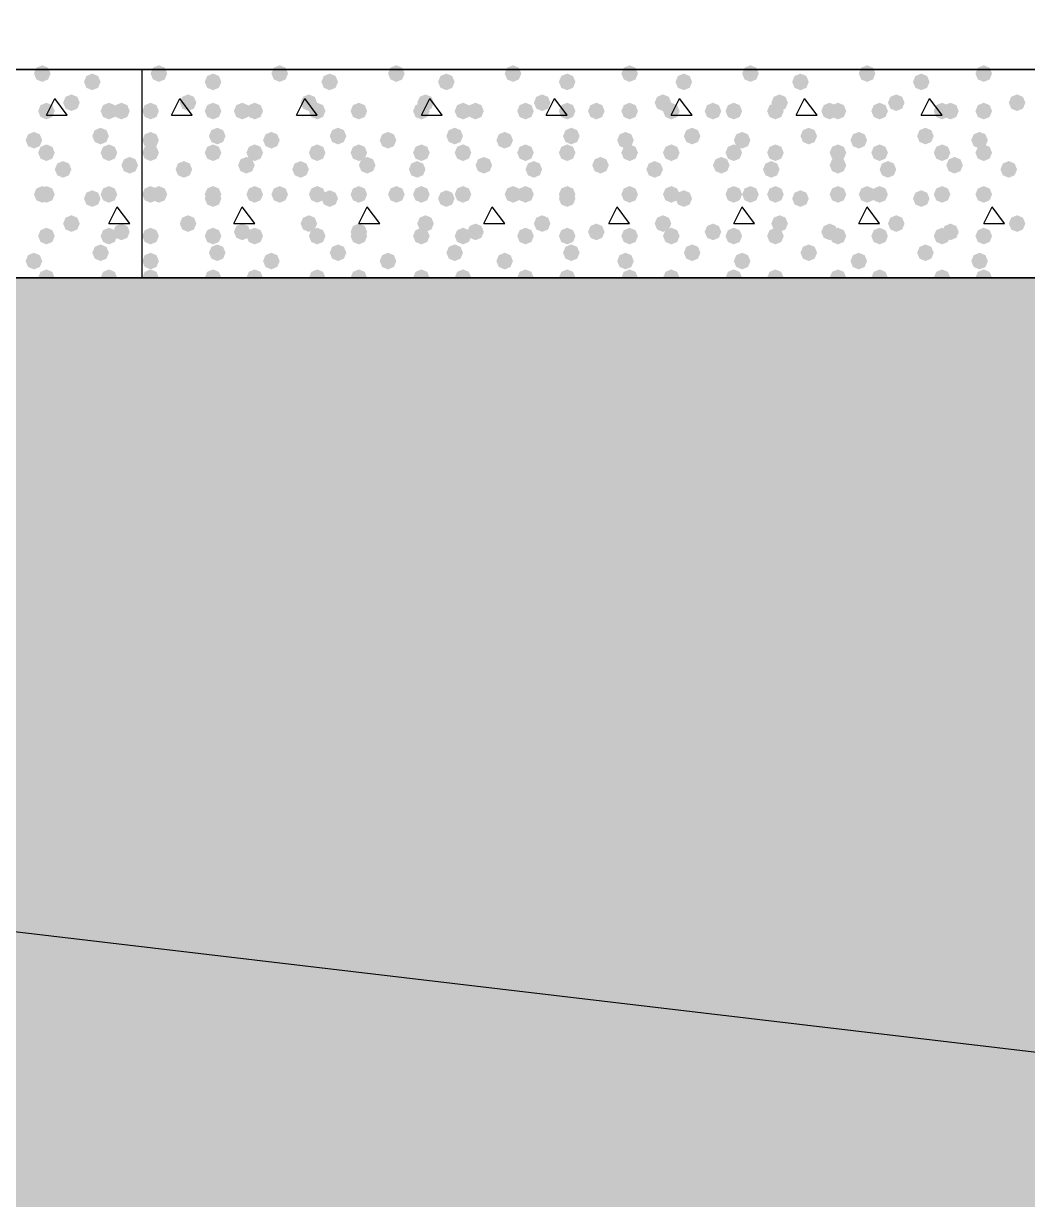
# Model space of a CAD drawing. Header units: millimetres. Extents: x 0 to 420, y 0 to 297.
# Drawn here: x 96.08 to 106.28, y 117.55 to 129.5 of the extents above; entities that cross this region are included whole.
import ezdxf

# ---------------------------------------------------------------- set-up
doc = ezdxf.new("R2010")
doc.units = ezdxf.units.MM
doc.layers.get('0').update_dxf_attribs({"linetype": 'CONTINUOUS'})

msp = doc.modelspace()

# ---------------------------------------------------------------- hatches: boundary and pattern name
at = {"true_color": 0x000007}
for points in [[(96.350667, 128.989667), (96.325796, 128.929871), (96.266, 128.905), (96.206204, 128.929871), (96.181333, 128.989667), (96.206204, 129.049462), (96.266, 129.074333), (96.325796, 129.049463)], [(96.858667, 128.905), (96.833796, 128.845204), (96.774, 128.820333), (96.714204, 128.845204), (96.689333, 128.905), (96.714204, 128.964796), (96.774, 128.989667), (96.833796, 128.964796)], [(96.393, 128.608667), (96.368129, 128.548871), (96.308333, 128.524), (96.248537, 128.548871), (96.223667, 128.608667), (96.248537, 128.668462), (96.308333, 128.693333), (96.368129, 128.668463)], [(96.647, 128.693333), (96.622129, 128.633537), (96.562333, 128.608667), (96.502538, 128.633537), (96.477667, 128.693333), (96.502537, 128.753129), (96.562333, 128.778), (96.622129, 128.753129)], [(97.028, 128.608667), (97.003129, 128.548871), (96.943333, 128.524), (96.883537, 128.548871), (96.858667, 128.608667), (96.883537, 128.668462), (96.943333, 128.693333), (97.003129, 128.668463)], [(97.155, 128.608667), (97.130129, 128.548871), (97.070333, 128.524), (97.010538, 128.548871), (96.985667, 128.608667), (97.010537, 128.668462), (97.070333, 128.693333), (97.130129, 128.668463)], [(96.943333, 128.354667), (96.918463, 128.294871), (96.858667, 128.27), (96.798871, 128.294871), (96.774, 128.354667), (96.798871, 128.414462), (96.858667, 128.439333), (96.918462, 128.414463)], [(96.266, 128.312333), (96.241129, 128.252537), (96.181333, 128.227667), (96.121537, 128.252537), (96.096667, 128.312333), (96.121537, 128.372129), (96.181333, 128.397), (96.241129, 128.372129)], [(96.393, 128.185333), (96.368129, 128.125538), (96.308333, 128.100667), (96.248537, 128.125538), (96.223667, 128.185333), (96.248537, 128.245129), (96.308333, 128.27), (96.368129, 128.245129)], [(97.028, 128.185333), (97.003129, 128.125538), (96.943333, 128.100667), (96.883537, 128.125538), (96.858667, 128.185333), (96.883537, 128.245129), (96.943333, 128.27), (97.003129, 128.245129)], [(96.562333, 128.016), (96.537463, 127.956204), (96.477667, 127.931333), (96.417871, 127.956204), (96.393, 128.016), (96.417871, 128.075796), (96.477667, 128.100667), (96.537462, 128.075796)], [(97.239667, 128.058333), (97.214796, 127.998538), (97.155, 127.973667), (97.095204, 127.998538), (97.070333, 128.058333), (97.095204, 128.118129), (97.155, 128.143), (97.214796, 128.118129)], [(96.350667, 127.762), (96.325796, 127.702204), (96.266, 127.677333), (96.206204, 127.702204), (96.181333, 127.762), (96.206204, 127.821796), (96.266, 127.846667), (96.325796, 127.821796)], [(96.393, 127.762), (96.368129, 127.702204), (96.308333, 127.677333), (96.248537, 127.702204), (96.223667, 127.762), (96.248537, 127.821796), (96.308333, 127.846667), (96.368129, 127.821796)], [(97.028, 127.762), (97.003129, 127.702204), (96.943333, 127.677333), (96.883537, 127.702204), (96.858667, 127.762), (96.883537, 127.821796), (96.943333, 127.846667), (97.003129, 127.821796)], [(96.858667, 127.719667), (96.833796, 127.659871), (96.774, 127.635), (96.714204, 127.659871), (96.689333, 127.719667), (96.714204, 127.779462), (96.774, 127.804333), (96.833796, 127.779463)], [(96.647, 127.465667), (96.622129, 127.405871), (96.562333, 127.381), (96.502538, 127.405871), (96.477667, 127.465667), (96.502537, 127.525462), (96.562333, 127.550333), (96.622129, 127.525463)], [(96.393, 127.338667), (96.368129, 127.278871), (96.308333, 127.254), (96.248537, 127.278871), (96.223667, 127.338667), (96.248537, 127.398462), (96.308333, 127.423333), (96.368129, 127.398463)], [(97.028, 127.338667), (97.003129, 127.278871), (96.943333, 127.254), (96.883537, 127.278871), (96.858667, 127.338667), (96.883537, 127.398462), (96.943333, 127.423333), (97.003129, 127.398463)], [(97.155, 127.381), (97.130129, 127.321204), (97.070333, 127.296333), (97.010538, 127.321204), (96.985667, 127.381), (97.010537, 127.440796), (97.070333, 127.465667), (97.130129, 127.440796)], [(96.943333, 127.169333), (96.918463, 127.109537), (96.858667, 127.084667), (96.798871, 127.109537), (96.774, 127.169333), (96.798871, 127.229129), (96.858667, 127.254), (96.918462, 127.229129)], [(96.266, 127.084667), (96.241129, 127.024871), (96.181333, 127), (96.121537, 127.024871), (96.096667, 127.084667), (96.121537, 127.144462), (96.181333, 127.169333), (96.241129, 127.144463)], [(96.393, 126.915333), (96.368129, 126.855538), (96.308333, 126.830667), (96.248537, 126.855538), (96.223667, 126.915333), (96.248537, 126.975129), (96.308333, 127), (96.368129, 126.975129)], [(97.028, 126.915333), (97.003129, 126.855538), (96.943333, 126.830667), (96.883537, 126.855538), (96.858667, 126.915333), (96.883537, 126.975129), (96.943333, 127), (97.003129, 126.975129)]]:
    msp.add_hatch(color=0, dxfattribs=at).paths.add_polyline_path(points, flags=0)
at = {"true_color": 0x000008}
for points in [[(97.536, 128.989667), (97.511129, 128.929871), (97.451333, 128.905), (97.391537, 128.929871), (97.366667, 128.989667), (97.391537, 129.049462), (97.451333, 129.074333), (97.511129, 129.049463)], [(98.763667, 128.989667), (98.738796, 128.929871), (98.679, 128.905), (98.619204, 128.929871), (98.594333, 128.989667), (98.619204, 129.049462), (98.679, 129.074333), (98.738796, 129.049463)], [(99.949, 128.989667), (99.924129, 128.929871), (99.864333, 128.905), (99.804538, 128.929871), (99.779667, 128.989667), (99.804537, 129.049462), (99.864333, 129.074333), (99.924129, 129.049463)], [(101.134333, 128.989667), (101.109462, 128.929871), (101.049667, 128.905), (100.989871, 128.929871), (100.965, 128.989667), (100.989871, 129.049462), (101.049667, 129.074333), (101.109462, 129.049463)], [(102.319667, 128.989667), (102.294796, 128.929871), (102.235, 128.905), (102.175204, 128.929871), (102.150333, 128.989667), (102.175204, 129.049462), (102.235, 129.074333), (102.294796, 129.049463)], [(103.547333, 128.989667), (103.522463, 128.929871), (103.462667, 128.905), (103.402871, 128.929871), (103.378, 128.989667), (103.402871, 129.049462), (103.462667, 129.074333), (103.522462, 129.049463)], [(104.732667, 128.989667), (104.707796, 128.929871), (104.648, 128.905), (104.588204, 128.929871), (104.563333, 128.989667), (104.588204, 129.049462), (104.648, 129.074333), (104.707796, 129.049463)], [(105.918, 128.989667), (105.893129, 128.929871), (105.833333, 128.905), (105.773537, 128.929871), (105.748667, 128.989667), (105.773537, 129.049462), (105.833333, 129.074333), (105.893129, 129.049463)], [(98.086333, 128.905), (98.061462, 128.845204), (98.001667, 128.820333), (97.941871, 128.845204), (97.917, 128.905), (97.941871, 128.964796), (98.001667, 128.989667), (98.061462, 128.964796)], [(99.271667, 128.905), (99.246796, 128.845204), (99.187, 128.820333), (99.127204, 128.845204), (99.102333, 128.905), (99.127204, 128.964796), (99.187, 128.989667), (99.246796, 128.964796)], [(100.457, 128.905), (100.432129, 128.845204), (100.372333, 128.820333), (100.312538, 128.845204), (100.287667, 128.905), (100.312537, 128.964796), (100.372333, 128.989667), (100.432129, 128.964796)], [(101.684667, 128.905), (101.659796, 128.845204), (101.6, 128.820333), (101.540204, 128.845204), (101.515333, 128.905), (101.540204, 128.964796), (101.6, 128.989667), (101.659796, 128.964796)], [(102.87, 128.905), (102.845129, 128.845204), (102.785333, 128.820333), (102.725538, 128.845204), (102.700667, 128.905), (102.725537, 128.964796), (102.785333, 128.989667), (102.845129, 128.964796)], [(104.055333, 128.905), (104.030463, 128.845204), (103.970667, 128.820333), (103.910871, 128.845204), (103.886, 128.905), (103.910871, 128.964796), (103.970667, 128.989667), (104.030462, 128.964796)], [(105.283, 128.905), (105.258129, 128.845204), (105.198333, 128.820333), (105.138538, 128.845204), (105.113667, 128.905), (105.138537, 128.964796), (105.198333, 128.989667), (105.258129, 128.964796)], [(97.451333, 128.608667), (97.426463, 128.548871), (97.366667, 128.524), (97.306871, 128.548871), (97.282, 128.608667), (97.306871, 128.668462), (97.366667, 128.693333), (97.426462, 128.668463)], [(97.832333, 128.693333), (97.807463, 128.633537), (97.747667, 128.608667), (97.687871, 128.633537), (97.663, 128.693333), (97.687871, 128.753129), (97.747667, 128.778), (97.807462, 128.753129)], [(98.086333, 128.608667), (98.061462, 128.548871), (98.001667, 128.524), (97.941871, 128.548871), (97.917, 128.608667), (97.941871, 128.668462), (98.001667, 128.693333), (98.061462, 128.668463)], [(98.382667, 128.608667), (98.357796, 128.548871), (98.298, 128.524), (98.238204, 128.548871), (98.213333, 128.608667), (98.238204, 128.668462), (98.298, 128.693333), (98.357796, 128.668463)], [(98.509667, 128.608667), (98.484796, 128.548871), (98.425, 128.524), (98.365204, 128.548871), (98.340333, 128.608667), (98.365204, 128.668462), (98.425, 128.693333), (98.484796, 128.668463)], [(99.06, 128.693333), (99.035129, 128.633537), (98.975333, 128.608667), (98.915538, 128.633537), (98.890667, 128.693333), (98.915537, 128.753129), (98.975333, 128.778), (99.035129, 128.753129)], [(99.144667, 128.608667), (99.119796, 128.548871), (99.06, 128.524), (99.000204, 128.548871), (98.975333, 128.608667), (99.000204, 128.668462), (99.06, 128.693333), (99.119796, 128.668463)], [(99.568, 128.608667), (99.543129, 128.548871), (99.483333, 128.524), (99.423537, 128.548871), (99.398667, 128.608667), (99.423537, 128.668462), (99.483333, 128.693333), (99.543129, 128.668463)], [(99.568, 128.608667), (99.543129, 128.548871), (99.483333, 128.524), (99.423537, 128.548871), (99.398667, 128.608667), (99.423537, 128.668462), (99.483333, 128.693333), (99.543129, 128.668463)], [(100.203, 128.608667), (100.178129, 128.548871), (100.118333, 128.524), (100.058538, 128.548871), (100.033667, 128.608667), (100.058537, 128.668462), (100.118333, 128.693333), (100.178129, 128.668463)], [(100.245333, 128.693333), (100.220463, 128.633537), (100.160667, 128.608667), (100.100871, 128.633537), (100.076, 128.693333), (100.100871, 128.753129), (100.160667, 128.778), (100.220462, 128.753129)], [(100.626333, 128.608667), (100.601463, 128.548871), (100.541667, 128.524), (100.481871, 128.548871), (100.457, 128.608667), (100.481871, 128.668462), (100.541667, 128.693333), (100.601462, 128.668463)], [(100.753333, 128.608667), (100.728463, 128.548871), (100.668667, 128.524), (100.608871, 128.548871), (100.584, 128.608667), (100.608871, 128.668462), (100.668667, 128.693333), (100.728462, 128.668463)], [(101.261333, 128.608667), (101.236463, 128.548871), (101.176667, 128.524), (101.116871, 128.548871), (101.092, 128.608667), (101.116871, 128.668462), (101.176667, 128.693333), (101.236462, 128.668463)], [(101.430667, 128.693333), (101.405796, 128.633537), (101.346, 128.608667), (101.286204, 128.633537), (101.261333, 128.693333), (101.286204, 128.753129), (101.346, 128.778), (101.405796, 128.753129)], [(101.684667, 128.608667), (101.659796, 128.548871), (101.6, 128.524), (101.540204, 128.548871), (101.515333, 128.608667), (101.540204, 128.668462), (101.6, 128.693333), (101.659796, 128.668463)], [(101.981, 128.608667), (101.956129, 128.548871), (101.896333, 128.524), (101.836537, 128.548871), (101.811667, 128.608667), (101.836537, 128.668462), (101.896333, 128.693333), (101.956129, 128.668463)], [(102.319667, 128.608667), (102.294796, 128.548871), (102.235, 128.524), (102.175204, 128.548871), (102.150333, 128.608667), (102.175204, 128.668462), (102.235, 128.693333), (102.294796, 128.668463)], [(102.658333, 128.693333), (102.633463, 128.633537), (102.573667, 128.608667), (102.513871, 128.633537), (102.489, 128.693333), (102.513871, 128.753129), (102.573667, 128.778), (102.633462, 128.753129)], [(102.743, 128.608667), (102.718129, 128.548871), (102.658333, 128.524), (102.598537, 128.548871), (102.573667, 128.608667), (102.598537, 128.668462), (102.658333, 128.693333), (102.718129, 128.668463)], [(103.166333, 128.608667), (103.141462, 128.548871), (103.081667, 128.524), (103.021871, 128.548871), (102.997, 128.608667), (103.021871, 128.668462), (103.081667, 128.693333), (103.141462, 128.668463)], [(103.378, 128.608667), (103.353129, 128.548871), (103.293333, 128.524), (103.233538, 128.548871), (103.208667, 128.608667), (103.233537, 128.668462), (103.293333, 128.693333), (103.353129, 128.668463)], [(103.801333, 128.608667), (103.776462, 128.548871), (103.716667, 128.524), (103.656871, 128.548871), (103.632, 128.608667), (103.656871, 128.668462), (103.716667, 128.693333), (103.776462, 128.668463)], [(103.843667, 128.693333), (103.818796, 128.633537), (103.759, 128.608667), (103.699204, 128.633537), (103.674333, 128.693333), (103.699204, 128.753129), (103.759, 128.778), (103.818796, 128.753129)], [(104.351667, 128.608667), (104.326796, 128.548871), (104.267, 128.524), (104.207204, 128.548871), (104.182333, 128.608667), (104.207204, 128.668462), (104.267, 128.693333), (104.326796, 128.668463)], [(104.436333, 128.608667), (104.411463, 128.548871), (104.351667, 128.524), (104.291871, 128.548871), (104.267, 128.608667), (104.291871, 128.668462), (104.351667, 128.693333), (104.411462, 128.668463)], [(104.859667, 128.608667), (104.834796, 128.548871), (104.775, 128.524), (104.715204, 128.548871), (104.690333, 128.608667), (104.715204, 128.668462), (104.775, 128.693333), (104.834796, 128.668463)], [(105.029, 128.693333), (105.004129, 128.633537), (104.944333, 128.608667), (104.884538, 128.633537), (104.859667, 128.693333), (104.884537, 128.753129), (104.944333, 128.778), (105.004129, 128.753129)], [(105.494667, 128.608667), (105.469796, 128.548871), (105.41, 128.524), (105.350204, 128.548871), (105.325333, 128.608667), (105.350204, 128.668462), (105.41, 128.693333), (105.469796, 128.668463)], [(105.579333, 128.608667), (105.554462, 128.548871), (105.494667, 128.524), (105.434871, 128.548871), (105.41, 128.608667), (105.434871, 128.668462), (105.494667, 128.693333), (105.554462, 128.668463)], [(105.918, 128.608667), (105.893129, 128.548871), (105.833333, 128.524), (105.773537, 128.548871), (105.748667, 128.608667), (105.773537, 128.668462), (105.833333, 128.693333), (105.893129, 128.668463)], [(106.256667, 128.693333), (106.231796, 128.633537), (106.172, 128.608667), (106.112204, 128.633537), (106.087333, 128.693333), (106.112204, 128.753129), (106.172, 128.778), (106.231796, 128.753129)], [(98.128667, 128.354667), (98.103796, 128.294871), (98.044, 128.27), (97.984204, 128.294871), (97.959333, 128.354667), (97.984204, 128.414462), (98.044, 128.439333), (98.103796, 128.414463)], [(99.356333, 128.354667), (99.331463, 128.294871), (99.271667, 128.27), (99.211871, 128.294871), (99.187, 128.354667), (99.211871, 128.414462), (99.271667, 128.439333), (99.331462, 128.414463)], [(100.541667, 128.354667), (100.516796, 128.294871), (100.457, 128.27), (100.397204, 128.294871), (100.372333, 128.354667), (100.397204, 128.414462), (100.457, 128.439333), (100.516796, 128.414463)], [(101.727, 128.354667), (101.702129, 128.294871), (101.642333, 128.27), (101.582538, 128.294871), (101.557667, 128.354667), (101.582537, 128.414462), (101.642333, 128.439333), (101.702129, 128.414463)], [(102.954667, 128.354667), (102.929796, 128.294871), (102.87, 128.27), (102.810204, 128.294871), (102.785333, 128.354667), (102.810204, 128.414462), (102.87, 128.439333), (102.929796, 128.414463)], [(104.14, 128.354667), (104.115129, 128.294871), (104.055333, 128.27), (103.995538, 128.294871), (103.970667, 128.354667), (103.995537, 128.414462), (104.055333, 128.439333), (104.115129, 128.414463)], [(105.325333, 128.354667), (105.300463, 128.294871), (105.240667, 128.27), (105.180871, 128.294871), (105.156, 128.354667), (105.180871, 128.414462), (105.240667, 128.439333), (105.300462, 128.414463)], [(97.451333, 128.312333), (97.426463, 128.252537), (97.366667, 128.227667), (97.306871, 128.252537), (97.282, 128.312333), (97.306871, 128.372129), (97.366667, 128.397), (97.426462, 128.372129)], [(98.679, 128.312333), (98.654129, 128.252537), (98.594333, 128.227667), (98.534538, 128.252537), (98.509667, 128.312333), (98.534537, 128.372129), (98.594333, 128.397), (98.654129, 128.372129)], [(99.864333, 128.312333), (99.839462, 128.252537), (99.779667, 128.227667), (99.719871, 128.252537), (99.695, 128.312333), (99.719871, 128.372129), (99.779667, 128.397), (99.839462, 128.372129)], [(101.049667, 128.312333), (101.024796, 128.252537), (100.965, 128.227667), (100.905204, 128.252537), (100.880333, 128.312333), (100.905204, 128.372129), (100.965, 128.397), (101.024796, 128.372129)], [(102.277333, 128.312333), (102.252463, 128.252537), (102.192667, 128.227667), (102.132871, 128.252537), (102.108, 128.312333), (102.132871, 128.372129), (102.192667, 128.397), (102.252462, 128.372129)], [(103.462667, 128.312333), (103.437796, 128.252537), (103.378, 128.227667), (103.318204, 128.252537), (103.293333, 128.312333), (103.318204, 128.372129), (103.378, 128.397), (103.437796, 128.372129)], [(104.648, 128.312333), (104.623129, 128.252537), (104.563333, 128.227667), (104.503537, 128.252537), (104.478667, 128.312333), (104.503537, 128.372129), (104.563333, 128.397), (104.623129, 128.372129)], [(105.875667, 128.312333), (105.850796, 128.252537), (105.791, 128.227667), (105.731204, 128.252537), (105.706333, 128.312333), (105.731204, 128.372129), (105.791, 128.397), (105.850796, 128.372129)], [(97.451333, 128.185333), (97.426463, 128.125538), (97.366667, 128.100667), (97.306871, 128.125538), (97.282, 128.185333), (97.306871, 128.245129), (97.366667, 128.27), (97.426462, 128.245129)], [(98.086333, 128.185333), (98.061462, 128.125538), (98.001667, 128.100667), (97.941871, 128.125538), (97.917, 128.185333), (97.941871, 128.245129), (98.001667, 128.27), (98.061462, 128.245129)], [(98.509667, 128.185333), (98.484796, 128.125538), (98.425, 128.100667), (98.365204, 128.125538), (98.340333, 128.185333), (98.365204, 128.245129), (98.425, 128.27), (98.484796, 128.245129)], [(99.144667, 128.185333), (99.119796, 128.125538), (99.06, 128.100667), (99.000204, 128.125538), (98.975333, 128.185333), (99.000204, 128.245129), (99.06, 128.27), (99.119796, 128.245129)], [(99.568, 128.185333), (99.543129, 128.125538), (99.483333, 128.100667), (99.423537, 128.125538), (99.398667, 128.185333), (99.423537, 128.245129), (99.483333, 128.27), (99.543129, 128.245129)], [(100.203, 128.185333), (100.178129, 128.125538), (100.118333, 128.100667), (100.058538, 128.125538), (100.033667, 128.185333), (100.058537, 128.245129), (100.118333, 128.27), (100.178129, 128.245129)], [(100.626333, 128.185333), (100.601463, 128.125538), (100.541667, 128.100667), (100.481871, 128.125538), (100.457, 128.185333), (100.481871, 128.245129), (100.541667, 128.27), (100.601462, 128.245129)], [(101.261333, 128.185333), (101.236463, 128.125538), (101.176667, 128.100667), (101.116871, 128.125538), (101.092, 128.185333), (101.116871, 128.245129), (101.176667, 128.27), (101.236462, 128.245129)], [(101.684667, 128.185333), (101.659796, 128.125538), (101.6, 128.100667), (101.540204, 128.125538), (101.515333, 128.185333), (101.540204, 128.245129), (101.6, 128.27), (101.659796, 128.245129)], [(102.319667, 128.185333), (102.294796, 128.125538), (102.235, 128.100667), (102.175204, 128.125538), (102.150333, 128.185333), (102.175204, 128.245129), (102.235, 128.27), (102.294796, 128.245129)], [(102.743, 128.185333), (102.718129, 128.125538), (102.658333, 128.100667), (102.598537, 128.125538), (102.573667, 128.185333), (102.598537, 128.245129), (102.658333, 128.27), (102.718129, 128.245129)], [(103.378, 128.185333), (103.353129, 128.125538), (103.293333, 128.100667), (103.233538, 128.125538), (103.208667, 128.185333), (103.233537, 128.245129), (103.293333, 128.27), (103.353129, 128.245129)], [(103.801333, 128.185333), (103.776462, 128.125538), (103.716667, 128.100667), (103.656871, 128.125538), (103.632, 128.185333), (103.656871, 128.245129), (103.716667, 128.27), (103.776462, 128.245129)], [(104.436333, 128.185333), (104.411463, 128.125538), (104.351667, 128.100667), (104.291871, 128.125538), (104.267, 128.185333), (104.291871, 128.245129), (104.351667, 128.27), (104.411462, 128.245129)], [(104.859667, 128.185333), (104.834796, 128.125538), (104.775, 128.100667), (104.715204, 128.125538), (104.690333, 128.185333), (104.715204, 128.245129), (104.775, 128.27), (104.834796, 128.245129)], [(105.494667, 128.185333), (105.469796, 128.125538), (105.41, 128.100667), (105.350204, 128.125538), (105.325333, 128.185333), (105.350204, 128.245129), (105.41, 128.27), (105.469796, 128.245129)], [(105.918, 128.185333), (105.893129, 128.125538), (105.833333, 128.100667), (105.773537, 128.125538), (105.748667, 128.185333), (105.773537, 128.245129), (105.833333, 128.27), (105.893129, 128.245129)], [(97.79, 128.016), (97.765129, 127.956204), (97.705333, 127.931333), (97.645538, 127.956204), (97.620667, 128.016), (97.645537, 128.075796), (97.705333, 128.100667), (97.765129, 128.075796)], [(98.425, 128.058333), (98.400129, 127.998538), (98.340333, 127.973667), (98.280538, 127.998538), (98.255667, 128.058333), (98.280537, 128.118129), (98.340333, 128.143), (98.400129, 128.118129)], [(98.975333, 128.016), (98.950463, 127.956204), (98.890667, 127.931333), (98.830871, 127.956204), (98.806, 128.016), (98.830871, 128.075796), (98.890667, 128.100667), (98.950462, 128.075796)], [(99.652667, 128.058333), (99.627796, 127.998538), (99.568, 127.973667), (99.508204, 127.998538), (99.483333, 128.058333), (99.508204, 128.118129), (99.568, 128.143), (99.627796, 128.118129)], [(100.160667, 128.016), (100.135796, 127.956204), (100.076, 127.931333), (100.016204, 127.956204), (99.991333, 128.016), (100.016204, 128.075796), (100.076, 128.100667), (100.135796, 128.075796)], [(100.838, 128.058333), (100.813129, 127.998538), (100.753333, 127.973667), (100.693537, 127.998538), (100.668667, 128.058333), (100.693537, 128.118129), (100.753333, 128.143), (100.813129, 128.118129)], [(101.346, 128.016), (101.321129, 127.956204), (101.261333, 127.931333), (101.201537, 127.956204), (101.176667, 128.016), (101.201537, 128.075796), (101.261333, 128.100667), (101.321129, 128.075796)], [(102.023333, 128.058333), (101.998463, 127.998538), (101.938667, 127.973667), (101.878871, 127.998538), (101.854, 128.058333), (101.878871, 128.118129), (101.938667, 128.143), (101.998462, 128.118129)], [(102.573667, 128.016), (102.548796, 127.956204), (102.489, 127.931333), (102.429204, 127.956204), (102.404333, 128.016), (102.429204, 128.075796), (102.489, 128.100667), (102.548796, 128.075796)], [(103.251, 128.058333), (103.226129, 127.998538), (103.166333, 127.973667), (103.106537, 127.998538), (103.081667, 128.058333), (103.106537, 128.118129), (103.166333, 128.143), (103.226129, 128.118129)], [(103.759, 128.016), (103.734129, 127.956204), (103.674333, 127.931333), (103.614538, 127.956204), (103.589667, 128.016), (103.614537, 128.075796), (103.674333, 128.100667), (103.734129, 128.075796)], [(104.436333, 128.058333), (104.411463, 127.998538), (104.351667, 127.973667), (104.291871, 127.998538), (104.267, 128.058333), (104.291871, 128.118129), (104.351667, 128.143), (104.411462, 128.118129)], [(104.944333, 128.016), (104.919462, 127.956204), (104.859667, 127.931333), (104.799871, 127.956204), (104.775, 128.016), (104.799871, 128.075796), (104.859667, 128.100667), (104.919462, 128.075796)], [(105.621667, 128.058333), (105.596796, 127.998538), (105.537, 127.973667), (105.477204, 127.998538), (105.452333, 128.058333), (105.477204, 128.118129), (105.537, 128.143), (105.596796, 128.118129)], [(106.172, 128.016), (106.147129, 127.956204), (106.087333, 127.931333), (106.027538, 127.956204), (106.002667, 128.016), (106.027537, 128.075796), (106.087333, 128.100667), (106.147129, 128.075796)], [(97.451333, 127.762), (97.426463, 127.702204), (97.366667, 127.677333), (97.306871, 127.702204), (97.282, 127.762), (97.306871, 127.821796), (97.366667, 127.846667), (97.426462, 127.821796)], [(97.536, 127.762), (97.511129, 127.702204), (97.451333, 127.677333), (97.391537, 127.702204), (97.366667, 127.762), (97.391537, 127.821796), (97.451333, 127.846667), (97.511129, 127.821796)], [(98.086333, 127.762), (98.061462, 127.702204), (98.001667, 127.677333), (97.941871, 127.702204), (97.917, 127.762), (97.941871, 127.821796), (98.001667, 127.846667), (98.061462, 127.821796)], [(98.509667, 127.762), (98.484796, 127.702204), (98.425, 127.677333), (98.365204, 127.702204), (98.340333, 127.762), (98.365204, 127.821796), (98.425, 127.846667), (98.484796, 127.821796)], [(98.763667, 127.762), (98.738796, 127.702204), (98.679, 127.677333), (98.619204, 127.702204), (98.594333, 127.762), (98.619204, 127.821796), (98.679, 127.846667), (98.738796, 127.821796)], [(99.144667, 127.762), (99.119796, 127.702204), (99.06, 127.677333), (99.000204, 127.702204), (98.975333, 127.762), (99.000204, 127.821796), (99.06, 127.846667), (99.119796, 127.821796)], [(99.568, 127.762), (99.543129, 127.702204), (99.483333, 127.677333), (99.423537, 127.702204), (99.398667, 127.762), (99.423537, 127.821796), (99.483333, 127.846667), (99.543129, 127.821796)], [(99.949, 127.762), (99.924129, 127.702204), (99.864333, 127.677333), (99.804538, 127.702204), (99.779667, 127.762), (99.804537, 127.821796), (99.864333, 127.846667), (99.924129, 127.821796)], [(100.203, 127.762), (100.178129, 127.702204), (100.118333, 127.677333), (100.058538, 127.702204), (100.033667, 127.762), (100.058537, 127.821796), (100.118333, 127.846667), (100.178129, 127.821796)], [(100.626333, 127.762), (100.601463, 127.702204), (100.541667, 127.677333), (100.481871, 127.702204), (100.457, 127.762), (100.481871, 127.821796), (100.541667, 127.846667), (100.601462, 127.821796)], [(101.134333, 127.762), (101.109462, 127.702204), (101.049667, 127.677333), (100.989871, 127.702204), (100.965, 127.762), (100.989871, 127.821796), (101.049667, 127.846667), (101.109462, 127.821796)], [(101.261333, 127.762), (101.236463, 127.702204), (101.176667, 127.677333), (101.116871, 127.702204), (101.092, 127.762), (101.116871, 127.821796), (101.176667, 127.846667), (101.236462, 127.821796)], [(101.684667, 127.762), (101.659796, 127.702204), (101.6, 127.677333), (101.540204, 127.702204), (101.515333, 127.762), (101.540204, 127.821796), (101.6, 127.846667), (101.659796, 127.821796)], [(102.319667, 127.762), (102.294796, 127.702204), (102.235, 127.677333), (102.175204, 127.702204), (102.150333, 127.762), (102.175204, 127.821796), (102.235, 127.846667), (102.294796, 127.821796)], [(102.319667, 127.762), (102.294796, 127.702204), (102.235, 127.677333), (102.175204, 127.702204), (102.150333, 127.762), (102.175204, 127.821796), (102.235, 127.846667), (102.294796, 127.821796)], [(102.743, 127.762), (102.718129, 127.702204), (102.658333, 127.677333), (102.598537, 127.702204), (102.573667, 127.762), (102.598537, 127.821796), (102.658333, 127.846667), (102.718129, 127.821796)], [(103.378, 127.762), (103.353129, 127.702204), (103.293333, 127.677333), (103.233538, 127.702204), (103.208667, 127.762), (103.233537, 127.821796), (103.293333, 127.846667), (103.353129, 127.821796)], [(103.547333, 127.762), (103.522463, 127.702204), (103.462667, 127.677333), (103.402871, 127.702204), (103.378, 127.762), (103.402871, 127.821796), (103.462667, 127.846667), (103.522462, 127.821796)], [(103.801333, 127.762), (103.776462, 127.702204), (103.716667, 127.677333), (103.656871, 127.702204), (103.632, 127.762), (103.656871, 127.821796), (103.716667, 127.846667), (103.776462, 127.821796)], [(104.436333, 127.762), (104.411463, 127.702204), (104.351667, 127.677333), (104.291871, 127.702204), (104.267, 127.762), (104.291871, 127.821796), (104.351667, 127.846667), (104.411462, 127.821796)], [(104.732667, 127.762), (104.707796, 127.702204), (104.648, 127.677333), (104.588204, 127.702204), (104.563333, 127.762), (104.588204, 127.821796), (104.648, 127.846667), (104.707796, 127.821796)], [(104.859667, 127.762), (104.834796, 127.702204), (104.775, 127.677333), (104.715204, 127.702204), (104.690333, 127.762), (104.715204, 127.821796), (104.775, 127.846667), (104.834796, 127.821796)], [(105.494667, 127.762), (105.469796, 127.702204), (105.41, 127.677333), (105.350204, 127.702204), (105.325333, 127.762), (105.350204, 127.821796), (105.41, 127.846667), (105.469796, 127.821796)], [(105.918, 127.762), (105.893129, 127.702204), (105.833333, 127.677333), (105.773537, 127.702204), (105.748667, 127.762), (105.773537, 127.821796), (105.833333, 127.846667), (105.893129, 127.821796)], [(105.918, 127.762), (105.893129, 127.702204), (105.833333, 127.677333), (105.773537, 127.702204), (105.748667, 127.762), (105.773537, 127.821796), (105.833333, 127.846667), (105.893129, 127.821796)], [(98.086333, 127.719667), (98.061462, 127.659871), (98.001667, 127.635), (97.941871, 127.659871), (97.917, 127.719667), (97.941871, 127.779462), (98.001667, 127.804333), (98.061462, 127.779463)], [(99.271667, 127.719667), (99.246796, 127.659871), (99.187, 127.635), (99.127204, 127.659871), (99.102333, 127.719667), (99.127204, 127.779462), (99.187, 127.804333), (99.246796, 127.779463)], [(100.457, 127.719667), (100.432129, 127.659871), (100.372333, 127.635), (100.312538, 127.659871), (100.287667, 127.719667), (100.312537, 127.779462), (100.372333, 127.804333), (100.432129, 127.779463)], [(101.684667, 127.719667), (101.659796, 127.659871), (101.6, 127.635), (101.540204, 127.659871), (101.515333, 127.719667), (101.540204, 127.779462), (101.6, 127.804333), (101.659796, 127.779463)], [(102.87, 127.719667), (102.845129, 127.659871), (102.785333, 127.635), (102.725538, 127.659871), (102.700667, 127.719667), (102.725537, 127.779462), (102.785333, 127.804333), (102.845129, 127.779463)], [(104.055333, 127.719667), (104.030463, 127.659871), (103.970667, 127.635), (103.910871, 127.659871), (103.886, 127.719667), (103.910871, 127.779462), (103.970667, 127.804333), (104.030462, 127.779463)], [(105.283, 127.719667), (105.258129, 127.659871), (105.198333, 127.635), (105.138538, 127.659871), (105.113667, 127.719667), (105.138537, 127.779462), (105.198333, 127.804333), (105.258129, 127.779463)], [(97.832333, 127.465667), (97.807463, 127.405871), (97.747667, 127.381), (97.687871, 127.405871), (97.663, 127.465667), (97.687871, 127.525462), (97.747667, 127.550333), (97.807462, 127.525463)], [(99.06, 127.465667), (99.035129, 127.405871), (98.975333, 127.381), (98.915538, 127.405871), (98.890667, 127.465667), (98.915537, 127.525462), (98.975333, 127.550333), (99.035129, 127.525463)], [(100.245333, 127.465667), (100.220463, 127.405871), (100.160667, 127.381), (100.100871, 127.405871), (100.076, 127.465667), (100.100871, 127.525462), (100.160667, 127.550333), (100.220462, 127.525463)], [(101.430667, 127.465667), (101.405796, 127.405871), (101.346, 127.381), (101.286204, 127.405871), (101.261333, 127.465667), (101.286204, 127.525462), (101.346, 127.550333), (101.405796, 127.525463)], [(102.658333, 127.465667), (102.633463, 127.405871), (102.573667, 127.381), (102.513871, 127.405871), (102.489, 127.465667), (102.513871, 127.525462), (102.573667, 127.550333), (102.633462, 127.525463)], [(103.843667, 127.465667), (103.818796, 127.405871), (103.759, 127.381), (103.699204, 127.405871), (103.674333, 127.465667), (103.699204, 127.525462), (103.759, 127.550333), (103.818796, 127.525463)], [(105.029, 127.465667), (105.004129, 127.405871), (104.944333, 127.381), (104.884538, 127.405871), (104.859667, 127.465667), (104.884537, 127.525462), (104.944333, 127.550333), (105.004129, 127.525463)], [(106.256667, 127.465667), (106.231796, 127.405871), (106.172, 127.381), (106.112204, 127.405871), (106.087333, 127.465667), (106.112204, 127.525462), (106.172, 127.550333), (106.231796, 127.525463)], [(97.451333, 127.338667), (97.426463, 127.278871), (97.366667, 127.254), (97.306871, 127.278871), (97.282, 127.338667), (97.306871, 127.398462), (97.366667, 127.423333), (97.426462, 127.398463)], [(98.086333, 127.338667), (98.061462, 127.278871), (98.001667, 127.254), (97.941871, 127.278871), (97.917, 127.338667), (97.941871, 127.398462), (98.001667, 127.423333), (98.061462, 127.398463)], [(98.382667, 127.381), (98.357796, 127.321204), (98.298, 127.296333), (98.238204, 127.321204), (98.213333, 127.381), (98.238204, 127.440796), (98.298, 127.465667), (98.357796, 127.440796)], [(98.509667, 127.338667), (98.484796, 127.278871), (98.425, 127.254), (98.365204, 127.278871), (98.340333, 127.338667), (98.365204, 127.398462), (98.425, 127.423333), (98.484796, 127.398463)], [(99.144667, 127.338667), (99.119796, 127.278871), (99.06, 127.254), (99.000204, 127.278871), (98.975333, 127.338667), (99.000204, 127.398462), (99.06, 127.423333), (99.119796, 127.398463)], [(99.568, 127.381), (99.543129, 127.321204), (99.483333, 127.296333), (99.423537, 127.321204), (99.398667, 127.381), (99.423537, 127.440796), (99.483333, 127.465667), (99.543129, 127.440796)], [(99.568, 127.338667), (99.543129, 127.278871), (99.483333, 127.254), (99.423537, 127.278871), (99.398667, 127.338667), (99.423537, 127.398462), (99.483333, 127.423333), (99.543129, 127.398463)], [(100.203, 127.338667), (100.178129, 127.278871), (100.118333, 127.254), (100.058538, 127.278871), (100.033667, 127.338667), (100.058537, 127.398462), (100.118333, 127.423333), (100.178129, 127.398463)], [(100.626333, 127.338667), (100.601463, 127.278871), (100.541667, 127.254), (100.481871, 127.278871), (100.457, 127.338667), (100.481871, 127.398462), (100.541667, 127.423333), (100.601462, 127.398463)], [(100.753333, 127.381), (100.728463, 127.321204), (100.668667, 127.296333), (100.608871, 127.321204), (100.584, 127.381), (100.608871, 127.440796), (100.668667, 127.465667), (100.728462, 127.440796)], [(101.261333, 127.338667), (101.236463, 127.278871), (101.176667, 127.254), (101.116871, 127.278871), (101.092, 127.338667), (101.116871, 127.398462), (101.176667, 127.423333), (101.236462, 127.398463)], [(101.684667, 127.338667), (101.659796, 127.278871), (101.6, 127.254), (101.540204, 127.278871), (101.515333, 127.338667), (101.540204, 127.398462), (101.6, 127.423333), (101.659796, 127.398463)], [(101.981, 127.381), (101.956129, 127.321204), (101.896333, 127.296333), (101.836537, 127.321204), (101.811667, 127.381), (101.836537, 127.440796), (101.896333, 127.465667), (101.956129, 127.440796)], [(102.319667, 127.338667), (102.294796, 127.278871), (102.235, 127.254), (102.175204, 127.278871), (102.150333, 127.338667), (102.175204, 127.398462), (102.235, 127.423333), (102.294796, 127.398463)], [(102.743, 127.338667), (102.718129, 127.278871), (102.658333, 127.254), (102.598537, 127.278871), (102.573667, 127.338667), (102.598537, 127.398462), (102.658333, 127.423333), (102.718129, 127.398463)], [(103.166333, 127.381), (103.141462, 127.321204), (103.081667, 127.296333), (103.021871, 127.321204), (102.997, 127.381), (103.021871, 127.440796), (103.081667, 127.465667), (103.141462, 127.440796)], [(103.378, 127.338667), (103.353129, 127.278871), (103.293333, 127.254), (103.233538, 127.278871), (103.208667, 127.338667), (103.233537, 127.398462), (103.293333, 127.423333), (103.353129, 127.398463)], [(103.801333, 127.338667), (103.776462, 127.278871), (103.716667, 127.254), (103.656871, 127.278871), (103.632, 127.338667), (103.656871, 127.398462), (103.716667, 127.423333), (103.776462, 127.398463)], [(104.351667, 127.381), (104.326796, 127.321204), (104.267, 127.296333), (104.207204, 127.321204), (104.182333, 127.381), (104.207204, 127.440796), (104.267, 127.465667), (104.326796, 127.440796)], [(104.436333, 127.338667), (104.411463, 127.278871), (104.351667, 127.254), (104.291871, 127.278871), (104.267, 127.338667), (104.291871, 127.398462), (104.351667, 127.423333), (104.411462, 127.398463)], [(104.859667, 127.338667), (104.834796, 127.278871), (104.775, 127.254), (104.715204, 127.278871), (104.690333, 127.338667), (104.715204, 127.398462), (104.775, 127.423333), (104.834796, 127.398463)], [(105.494667, 127.338667), (105.469796, 127.278871), (105.41, 127.254), (105.350204, 127.278871), (105.325333, 127.338667), (105.350204, 127.398462), (105.41, 127.423333), (105.469796, 127.398463)], [(105.579333, 127.381), (105.554462, 127.321204), (105.494667, 127.296333), (105.434871, 127.321204), (105.41, 127.381), (105.434871, 127.440796), (105.494667, 127.465667), (105.554462, 127.440796)], [(105.918, 127.338667), (105.893129, 127.278871), (105.833333, 127.254), (105.773537, 127.278871), (105.748667, 127.338667), (105.773537, 127.398462), (105.833333, 127.423333), (105.893129, 127.398463)], [(98.128667, 127.169333), (98.103796, 127.109537), (98.044, 127.084667), (97.984204, 127.109537), (97.959333, 127.169333), (97.984204, 127.229129), (98.044, 127.254), (98.103796, 127.229129)], [(99.356333, 127.169333), (99.331463, 127.109537), (99.271667, 127.084667), (99.211871, 127.109537), (99.187, 127.169333), (99.211871, 127.229129), (99.271667, 127.254), (99.331462, 127.229129)], [(100.541667, 127.169333), (100.516796, 127.109537), (100.457, 127.084667), (100.397204, 127.109537), (100.372333, 127.169333), (100.397204, 127.229129), (100.457, 127.254), (100.516796, 127.229129)], [(101.727, 127.169333), (101.702129, 127.109537), (101.642333, 127.084667), (101.582538, 127.109537), (101.557667, 127.169333), (101.582537, 127.229129), (101.642333, 127.254), (101.702129, 127.229129)], [(102.954667, 127.169333), (102.929796, 127.109537), (102.87, 127.084667), (102.810204, 127.109537), (102.785333, 127.169333), (102.810204, 127.229129), (102.87, 127.254), (102.929796, 127.229129)], [(104.14, 127.169333), (104.115129, 127.109537), (104.055333, 127.084667), (103.995538, 127.109537), (103.970667, 127.169333), (103.995537, 127.229129), (104.055333, 127.254), (104.115129, 127.229129)], [(105.325333, 127.169333), (105.300463, 127.109537), (105.240667, 127.084667), (105.180871, 127.109537), (105.156, 127.169333), (105.180871, 127.229129), (105.240667, 127.254), (105.300462, 127.229129)], [(97.451333, 127.084667), (97.426463, 127.024871), (97.366667, 127), (97.306871, 127.024871), (97.282, 127.084667), (97.306871, 127.144462), (97.366667, 127.169333), (97.426462, 127.144463)], [(98.679, 127.084667), (98.654129, 127.024871), (98.594333, 127), (98.534538, 127.024871), (98.509667, 127.084667), (98.534537, 127.144462), (98.594333, 127.169333), (98.654129, 127.144463)], [(99.864333, 127.084667), (99.839462, 127.024871), (99.779667, 127), (99.719871, 127.024871), (99.695, 127.084667), (99.719871, 127.144462), (99.779667, 127.169333), (99.839462, 127.144463)], [(101.049667, 127.084667), (101.024796, 127.024871), (100.965, 127), (100.905204, 127.024871), (100.880333, 127.084667), (100.905204, 127.144462), (100.965, 127.169333), (101.024796, 127.144463)], [(102.277333, 127.084667), (102.252463, 127.024871), (102.192667, 127), (102.132871, 127.024871), (102.108, 127.084667), (102.132871, 127.144462), (102.192667, 127.169333), (102.252462, 127.144463)], [(103.462667, 127.084667), (103.437796, 127.024871), (103.378, 127), (103.318204, 127.024871), (103.293333, 127.084667), (103.318204, 127.144462), (103.378, 127.169333), (103.437796, 127.144463)], [(104.648, 127.084667), (104.623129, 127.024871), (104.563333, 127), (104.503537, 127.024871), (104.478667, 127.084667), (104.503537, 127.144462), (104.563333, 127.169333), (104.623129, 127.144463)], [(105.875667, 127.084667), (105.850796, 127.024871), (105.791, 127), (105.731204, 127.024871), (105.706333, 127.084667), (105.731204, 127.144462), (105.791, 127.169333), (105.850796, 127.144463)], [(97.451333, 126.915333), (97.426463, 126.855538), (97.366667, 126.830667), (97.306871, 126.855538), (97.282, 126.915333), (97.306871, 126.975129), (97.366667, 127), (97.426462, 126.975129)], [(98.086333, 126.915333), (98.061462, 126.855538), (98.001667, 126.830667), (97.941871, 126.855538), (97.917, 126.915333), (97.941871, 126.975129), (98.001667, 127), (98.061462, 126.975129)], [(98.509667, 126.915333), (98.484796, 126.855538), (98.425, 126.830667), (98.365204, 126.855538), (98.340333, 126.915333), (98.365204, 126.975129), (98.425, 127), (98.484796, 126.975129)], [(99.144667, 126.915333), (99.119796, 126.855538), (99.06, 126.830667), (99.000204, 126.855538), (98.975333, 126.915333), (99.000204, 126.975129), (99.06, 127), (99.119796, 126.975129)], [(99.568, 126.915333), (99.543129, 126.855538), (99.483333, 126.830667), (99.423537, 126.855538), (99.398667, 126.915333), (99.423537, 126.975129), (99.483333, 127), (99.543129, 126.975129)], [(100.203, 126.915333), (100.178129, 126.855538), (100.118333, 126.830667), (100.058538, 126.855538), (100.033667, 126.915333), (100.058537, 126.975129), (100.118333, 127), (100.178129, 126.975129)], [(100.626333, 126.915333), (100.601463, 126.855538), (100.541667, 126.830667), (100.481871, 126.855538), (100.457, 126.915333), (100.481871, 126.975129), (100.541667, 127), (100.601462, 126.975129)], [(101.261333, 126.915333), (101.236463, 126.855538), (101.176667, 126.830667), (101.116871, 126.855538), (101.092, 126.915333), (101.116871, 126.975129), (101.176667, 127), (101.236462, 126.975129)], [(101.684667, 126.915333), (101.659796, 126.855538), (101.6, 126.830667), (101.540204, 126.855538), (101.515333, 126.915333), (101.540204, 126.975129), (101.6, 127), (101.659796, 126.975129)], [(102.319667, 126.915333), (102.294796, 126.855538), (102.235, 126.830667), (102.175204, 126.855538), (102.150333, 126.915333), (102.175204, 126.975129), (102.235, 127), (102.294796, 126.975129)], [(102.743, 126.915333), (102.718129, 126.855538), (102.658333, 126.830667), (102.598537, 126.855538), (102.573667, 126.915333), (102.598537, 126.975129), (102.658333, 127), (102.718129, 126.975129)], [(103.378, 126.915333), (103.353129, 126.855538), (103.293333, 126.830667), (103.233538, 126.855538), (103.208667, 126.915333), (103.233537, 126.975129), (103.293333, 127), (103.353129, 126.975129)], [(103.801333, 126.915333), (103.776462, 126.855538), (103.716667, 126.830667), (103.656871, 126.855538), (103.632, 126.915333), (103.656871, 126.975129), (103.716667, 127), (103.776462, 126.975129)], [(104.436333, 126.915333), (104.411463, 126.855538), (104.351667, 126.830667), (104.291871, 126.855538), (104.267, 126.915333), (104.291871, 126.975129), (104.351667, 127), (104.411462, 126.975129)], [(104.859667, 126.915333), (104.834796, 126.855538), (104.775, 126.830667), (104.715204, 126.855538), (104.690333, 126.915333), (104.715204, 126.975129), (104.775, 127), (104.834796, 126.975129)], [(105.494667, 126.915333), (105.469796, 126.855538), (105.41, 126.830667), (105.350204, 126.855538), (105.325333, 126.915333), (105.350204, 126.975129), (105.41, 127), (105.469796, 126.975129)], [(105.918, 126.915333), (105.893129, 126.855538), (105.833333, 126.830667), (105.773537, 126.855538), (105.748667, 126.915333), (105.773537, 126.975129), (105.833333, 127), (105.893129, 126.975129)]]:
    msp.add_hatch(color=0, dxfattribs=at).paths.add_polyline_path(points, flags=0)
h = msp.add_hatch(color=0, dxfattribs=at)
h.paths.add_polyline_path([(201.125667, 126.915333), (39.708667, 126.915333), (201.125667, 107.865333)], flags=0)
h.paths.add_polyline_path([(39.708667, 126.915333), (201.125667, 107.865333), (39.708667, 107.865333)], flags=0)

# ---------------------------------------------------------------- linework, layer by layer
at = {"color": 0, "true_color": 0x000007}
for points in [[(38.650333, 126.915333), (38.650333, 150.241), (386.884333, 150.241), (386.884333, 126.915333), (224.409, 126.915333), (224.409, 105.748667), (201.125667, 105.748667), (201.125667, 126.915333)], [(38.650333, 126.915333), (38.650333, 150.241), (386.884333, 150.241), (386.884333, 126.915333), (224.409, 126.915333), (224.409, 105.748667), (201.125667, 105.748667), (201.125667, 126.915333)], [(95.165333, 129.032), (95.165333, 126.915333), (97.282, 126.915333), (97.282, 129.032)]]:
    msp.add_lwpolyline(points, close=True, dxfattribs=at)
at = {"color": 0, "true_color": 0x0000fd}
msp.add_lwpolyline([(222.292333, 129.032), (384.767667, 129.032), (384.767667, 148.124333), (40.767, 148.124333), (40.767, 129.032), (203.242333, 129.032), (203.242333, 107.865333), (222.292333, 107.865333)], close=True, dxfattribs=at)
at = {"color": 0, "true_color": 0x000007}
for points in [[(116.332, 129.032), (97.282, 129.032)], [(96.308333, 128.566333), (96.393, 128.735667)], [(96.52, 128.566333), (96.393, 128.735667)], [(96.308333, 128.566333), (96.52, 128.566333)], [(96.943333, 127.465667), (97.028, 127.635)], [(97.155, 127.465667), (97.028, 127.635)], [(96.943333, 127.465667), (97.155, 127.465667)], [(97.282, 126.915333), (116.332, 126.915333)]]:
    msp.add_lwpolyline(points, dxfattribs=at)
at = {"color": 0, "true_color": 0x000008}
for points in [[(97.578333, 128.566333), (97.663, 128.735667)], [(97.79, 128.566333), (97.663, 128.735667)], [(98.848333, 128.566333), (98.933, 128.735667)], [(99.06, 128.566333), (98.933, 128.735667)], [(100.118333, 128.566333), (100.203, 128.735667)], [(100.33, 128.566333), (100.203, 128.735667)], [(101.388333, 128.566333), (101.473, 128.735667)], [(101.6, 128.566333), (101.473, 128.735667)], [(102.658333, 128.566333), (102.743, 128.735667)], [(102.87, 128.566333), (102.743, 128.735667)], [(103.928333, 128.566333), (104.013, 128.735667)], [(104.14, 128.566333), (104.013, 128.735667)], [(105.198333, 128.566333), (105.283, 128.735667)], [(105.41, 128.566333), (105.283, 128.735667)], [(97.578333, 128.566333), (97.79, 128.566333)], [(98.848333, 128.566333), (99.06, 128.566333)], [(100.118333, 128.566333), (100.33, 128.566333)], [(101.388333, 128.566333), (101.6, 128.566333)], [(102.658333, 128.566333), (102.87, 128.566333)], [(103.928333, 128.566333), (104.14, 128.566333)], [(105.198333, 128.566333), (105.41, 128.566333)], [(98.213333, 127.465667), (98.298, 127.635)], [(98.425, 127.465667), (98.298, 127.635)], [(99.483333, 127.465667), (99.568, 127.635)], [(99.695, 127.465667), (99.568, 127.635)], [(100.753333, 127.465667), (100.838, 127.635)], [(100.965, 127.465667), (100.838, 127.635)], [(102.023333, 127.465667), (102.108, 127.635)], [(102.235, 127.465667), (102.108, 127.635)], [(103.293333, 127.465667), (103.378, 127.635)], [(103.505, 127.465667), (103.378, 127.635)], [(104.563333, 127.465667), (104.648, 127.635)], [(104.775, 127.465667), (104.648, 127.635)], [(105.833333, 127.465667), (105.918, 127.635)], [(106.045, 127.465667), (105.918, 127.635)], [(98.213333, 127.465667), (98.425, 127.465667)], [(99.483333, 127.465667), (99.695, 127.465667)], [(100.753333, 127.465667), (100.965, 127.465667)], [(102.023333, 127.465667), (102.235, 127.465667)], [(103.293333, 127.465667), (103.505, 127.465667)], [(104.563333, 127.465667), (104.775, 127.465667)], [(105.833333, 127.465667), (106.045, 127.465667)]]:
    msp.add_lwpolyline(points, dxfattribs=at)
for points in [[(201.125667, 126.915333), (39.708667, 126.915333), (201.125667, 107.865333)], [(39.708667, 126.915333), (201.125667, 107.865333), (39.708667, 107.865333)]]:
    msp.add_lwpolyline(points, close=True, dxfattribs=at)

doc.saveas('drawing.dxf')
